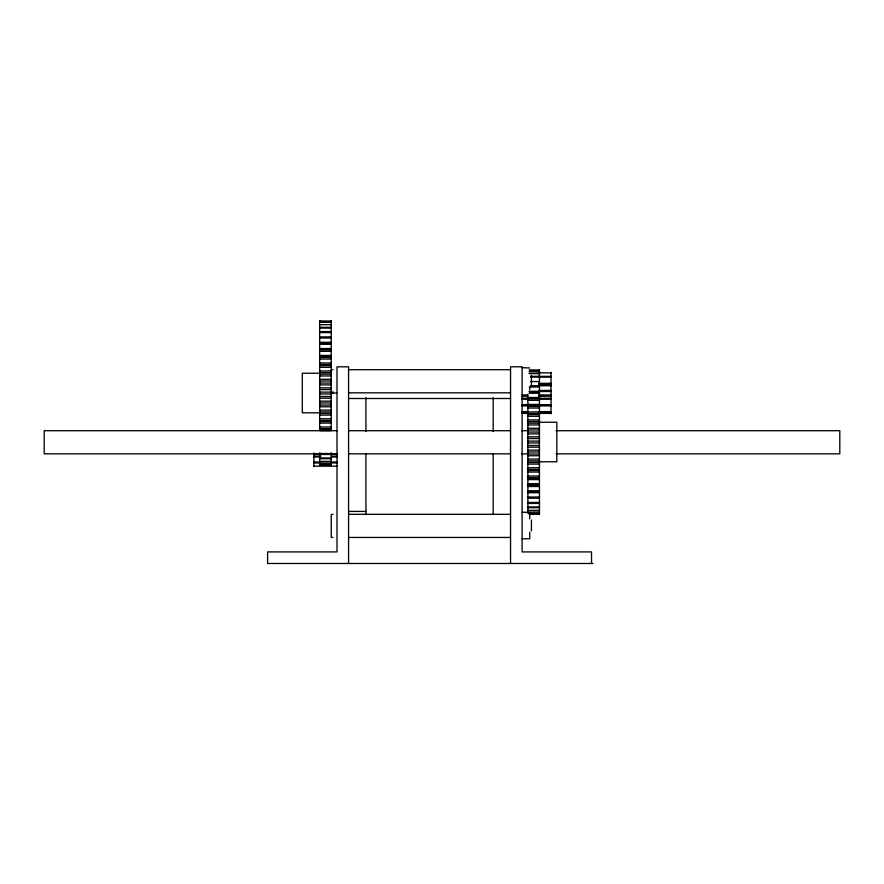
<?xml version="1.0" encoding="UTF-8"?>
<svg xmlns="http://www.w3.org/2000/svg" width="884" height="884" viewBox="0 0 884 884"><rect width="100%" height="100%" fill="white"/><g stroke="black" fill="none" stroke-linecap="round" stroke-linejoin="round"><path stroke-width="1.33" d="M319.654 320.936L331.224 321.047M319.654 321.953L331.224 321.953M319.654 322.295L331.224 322.295M319.654 324.66L331.224 324.66M319.654 327.323L331.224 327.323M319.654 328.108L331.224 328.108M319.654 331.588L331.224 331.588M319.654 332.583L331.224 332.583M319.654 336.903L331.224 336.903M319.654 337.997L331.224 337.997M319.654 342.318L331.224 342.318M319.654 342.948L331.224 342.948M319.654 344.285L331.224 344.285M319.654 348.539L331.224 348.539M319.654 349.887L331.224 349.865M319.654 351.346L331.224 351.346M319.654 355.456L331.224 355.456M319.654 356.937L331.224 356.937M319.654 357.456L331.224 357.456M319.654 359.059L331.224 359.059M319.654 362.97L331.224 362.97M319.654 364.551L331.224 364.551M319.654 365.6L331.224 365.6M319.654 367.313L331.224 367.313M522.101 367.678L529.737 367.965M331.224 369.855L332.959 369.7M348.572 369.7L510.543 369.7M529.184 369.91L539.461 370.02M319.654 370.96L331.224 370.96M529.184 371.28L539.461 371.28M319.654 372.617L331.224 372.617M538.643 372.849L551.03 372.849M529.184 373.07L539.461 373.07M319.654 373.247L302.306 373.247L302.306 412.806L319.654 412.806M529.184 373.645L539.461 373.645M319.654 374.186L331.224 374.186M319.654 375.965L331.224 375.965M530.466 376.308L539.461 376.308M538.643 376.363L551.03 376.363M530.466 377.081L551.03 377.159M319.654 379.291L331.224 379.291M319.654 381.004L331.224 381.004M530.466 381.557L539.461 381.557M319.654 383.07L331.224 383.07M538.643 383.313L551.03 383.313M538.643 384.175L551.03 384.175M538.643 384.507L551.03 384.507M319.654 384.894L331.224 384.894M530.466 385.8L551.03 385.711M529.184 386.971L539.461 386.971M319.654 387.844L331.224 387.844M319.654 389.59L331.224 389.59M538.643 390.43L551.03 390.43M529.184 391.292L539.461 391.292M538.643 391.513L551.03 391.513M529.184 391.921L539.461 391.921M319.654 392.109L331.224 392.109M331.224 392.684L332.959 392.684M348.572 392.839L510.543 392.839M331.268 393.026L336.782 393.026M529.184 393.258L539.461 393.258M319.654 393.944L331.224 393.944M522.112 394.938L527.615 394.938M538.643 394.938L551.03 394.938M522.112 396.242L527.615 396.242M538.643 396.242L551.03 396.242M319.654 396.474L331.224 396.474M527.892 397.513L539.461 397.513M319.654 398.22L331.224 398.22M522.112 398.242L527.615 398.242M538.643 398.242L551.03 398.242M348.572 398.496L510.543 398.496M527.892 398.861L539.461 398.839M522.112 399.259L527.615 399.259M538.643 399.259L551.03 399.259M527.892 400.319L539.461 400.319M319.654 401.17L331.224 401.17M319.654 402.982L331.224 402.982M527.892 404.43L539.461 404.43M522.112 404.861L527.615 404.861M538.643 404.861L551.03 404.861M319.654 405.049L331.224 405.049M522.112 405.336L527.615 405.336M538.643 405.336L551.03 405.336M522.112 405.9L527.615 405.9M527.892 405.911L551.03 405.9M527.892 406.43L539.461 406.43M319.654 406.773L331.224 406.773M527.892 408.032L539.461 408.032M319.654 410.088L331.224 410.088M522.112 411.613L527.615 411.613M538.643 411.613L551.03 411.613M319.654 411.867L331.224 411.867M527.892 411.944L539.461 411.944M522.112 412.11L527.615 412.11M538.643 412.11L551.03 412.11M319.654 413.436L331.224 413.436M522.112 413.381L527.615 413.381M538.643 413.381L551.03 413.381M527.892 413.524L539.461 413.524M527.892 414.585L539.461 414.585M319.654 415.104L331.224 415.104M527.892 416.287L539.461 416.287M319.654 418.751L331.224 418.751M527.892 419.933L539.461 419.933M319.654 420.452L331.224 420.452M319.654 421.513L331.224 421.513M527.892 421.591L539.461 421.591M539.461 422.232L556.821 422.232L556.821 461.779L539.461 461.779M319.654 423.093L331.224 423.093M527.892 423.171L539.461 423.171M527.892 424.939L539.461 424.939M319.654 426.994L331.224 426.994M527.892 428.265L539.461 428.265M319.654 428.607L331.224 428.607M319.654 429.127L331.224 429.127M527.892 429.978L539.461 429.978M337.014 430.707L44.2 430.707L44.2 453.846L337.014 453.846M348.572 430.707L510.543 430.707M521.56 430.707L528.455 430.707M556.003 430.707L839.8 430.707L839.8 453.846L556.003 453.846M527.892 432.044L539.461 432.044M527.892 433.867L539.461 433.867M527.892 436.818L539.461 436.818M527.892 438.563L539.461 438.563M527.892 441.083L539.461 441.083M527.892 442.928L539.461 442.928M527.892 445.448L539.461 445.448M527.892 447.193L539.461 447.193M527.892 450.144L539.461 450.144M527.892 451.967L539.461 451.967M319.654 453.481L331.224 453.481M348.572 453.846L510.543 453.846M521.56 453.846L528.455 453.846M527.892 454.022L539.461 454.022M313.875 454.254L320.671 454.254M331.566 454.254L337.014 454.254M319.654 454.464L331.224 454.464M527.892 455.746L539.461 455.746M313.875 456.122L320.671 456.122M331.566 456.122L337.014 456.122M313.875 456.984L320.671 456.984M331.566 456.984L337.014 456.984M319.654 457.945L331.224 457.945M319.654 458.73L331.224 458.73M527.892 459.061L539.461 459.061M527.892 460.84L539.461 460.84M319.654 461.393L331.224 461.393M313.875 462.001L331.224 461.956M331.566 462.001L337.014 462.001M527.892 462.42L539.461 462.42M313.875 462.962L320.671 462.962M331.566 462.962L337.014 462.962M319.654 463.757L331.224 463.757M319.654 464.1L331.224 464.1M527.892 464.078L539.461 464.078M319.654 465.006L331.224 465.006M313.875 466.166L337.014 466.166M527.892 467.724L539.461 467.724M527.892 469.426L539.461 469.426M527.892 470.487L539.461 470.487M527.892 472.067L539.461 472.067M527.892 475.979L539.461 475.979M527.892 477.581L539.461 477.581M527.892 478.1L539.461 478.1M527.892 479.581L539.461 479.581M527.892 483.692L539.461 483.692M527.892 485.15L539.461 485.15M527.892 485.172L539.461 485.172M527.892 486.498L539.461 486.498M527.892 490.753L539.461 490.753M527.892 492.09L539.461 492.09M527.892 492.719L539.461 492.719M527.892 497.04L539.461 497.04M527.892 498.211L539.461 498.134M527.892 502.455L539.461 502.455M527.892 503.438L539.461 503.438M527.892 506.93L539.461 506.93M527.892 507.703L539.461 507.703M527.892 510.366L539.461 510.366M527.892 510.941L539.461 510.941M348.572 511.416L365.932 511.416M522.101 512.289L528.555 512.289M527.892 512.731L539.461 512.731M529.184 513.991L539.461 513.991M529.184 514.101L539.461 514.101M348.572 514.311L510.543 514.311M348.572 537.45L510.543 537.45M522.101 538.732L529.737 538.732L529.737 532.124M592.899 563.484L267.598 563.484L267.598 551.914L337.014 551.914L337.014 366.805L348.572 366.805L348.572 563.484M591.529 563.484L591.529 551.914L522.112 551.914L522.112 366.805L510.543 366.805L510.543 563.484M551.03 372.352L551.03 413.701M539.461 369.501L539.461 514.51M531.428 375.479L531.428 386.319M531.428 520.09L531.428 530.93M529.737 387.512L529.737 389.756M529.737 514.819L529.737 518.897M527.892 394.33L527.892 513.195M493.184 397.745L493.184 431.525M493.184 453.569L493.184 514.709M365.932 397.701L365.932 431.525M365.932 453.569L365.932 514.709M332.959 391.524L332.959 392.839M332.959 514.311L331.224 514.466L331.224 537.295L332.959 537.45M331.224 320.516L331.224 430.607L319.654 430.607L319.654 320.516M331.224 452.851L331.224 465.536M319.654 452.851L319.654 465.536M313.875 453.039L313.875 466.63"/></g></svg>
